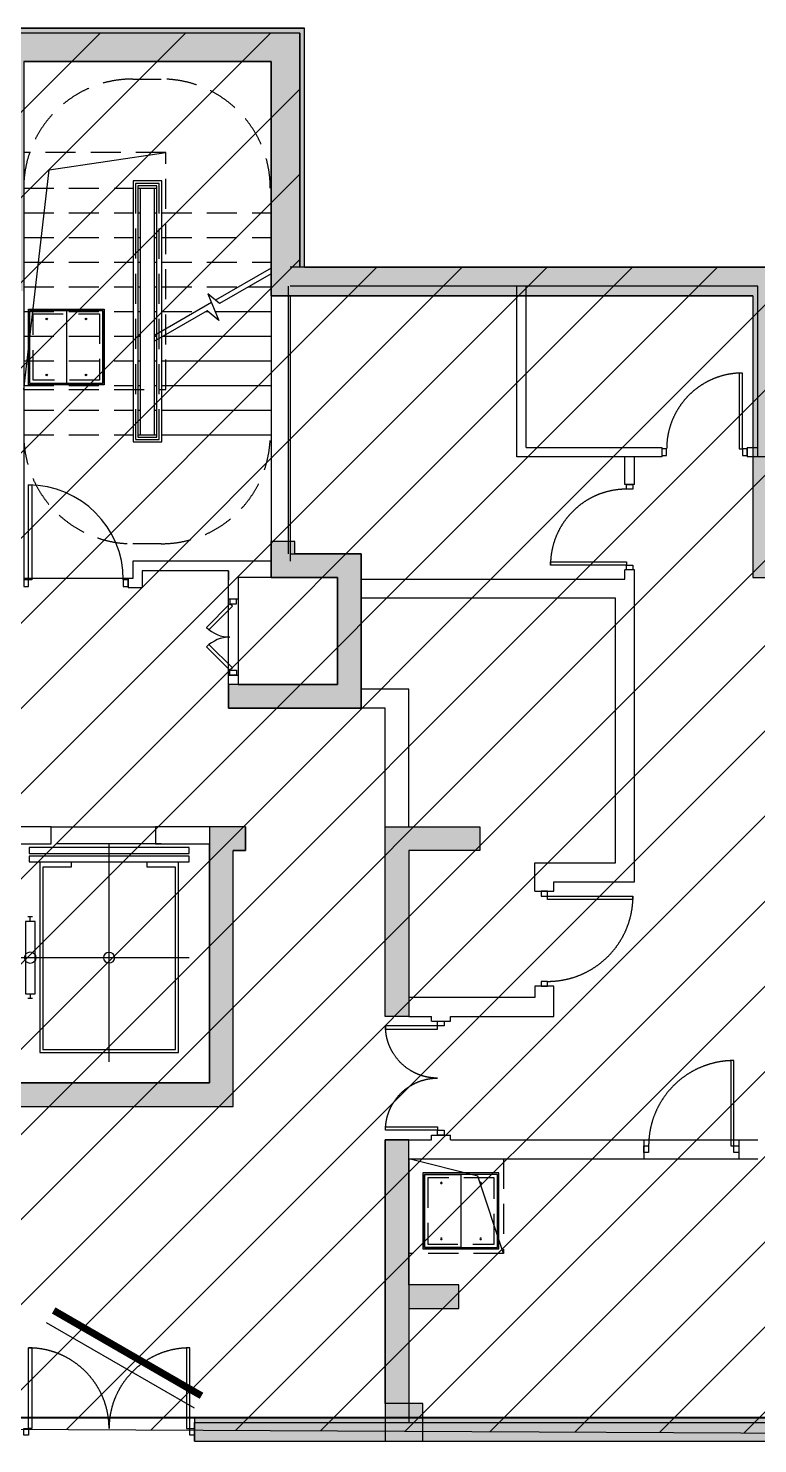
# Model space of a CAD drawing. Header units: millimetres. Extents: x 693907 to 1906102, y -24098 to 332602.
# Drawn here: x 893315 to 901007, y 202985 to 217910 of the extents above; entities that cross this region are included whole.
import ezdxf
from ezdxf.xclip import XClip

# ---------------------------------------------------------------- set-up
doc = ezdxf.new("R2010")
doc.units = ezdxf.units.MM
doc.header["$LTSCALE"] = 100
doc.header["$XCLIPFRAME"] = 0
for name, pattern in [('X2-B1F$0$HIDDEN2', [4.7625, 3.175, -1.5875]), ('XG-130-CORE-B1F(left-6500)$0$HIDDEN2', [4.7625, 3.175, -1.5875]), ('XG-130-CORE-B1F(left-6500)$0$XG-14CORE-SF$0$X1-CORE-SF$0$HIDDEN2', [4.7625, 3.175, -1.5875])]:
    doc.linetypes.add(name, pattern=pattern)
for name, color, linetype in [('-ACO-TTLB', 153, 'Continuous'), ('2#-HW-B1F$0$S-HATCH-X', 251, 'Continuous'), ('2#-W-B1F$0$S-COLUMN-S', 2, 'Continuous'), ('2#-W-B1F$0$S-WALL-S', 4, 'Continuous'), ('A-HATCH', 251, 'Continuous'), ('A6-DK-renfang-B1F$0$-ACO-LINE', 137, 'Continuous'), ('A6-DK-renfang-B1F$0$PUB_HATCH', 8, 'Continuous'), ('A6-DK-renfang-B1F$0$WALL', 9, 'Continuous'), ('X2-B1F$0$A-CONC', 30, 'Continuous'), ('X2-B1F$0$A-DRAIN', 152, 'Continuous'), ('X2-B1F$0$A-HOLE-FLOR', 242, 'Continuous'), ('X2-B1F$0$A-LOWER', 131, 'X2-B1F$0$HIDDEN2'), ('X2-B1F$0$A-WALL', 2, 'Continuous'), ('X2-B1F$0$X23-BF$0$A-HATCH', 251, 'Continuous'), ('X2-B1F$0$xref(dwg引用图层)', 7, 'Continuous'), ('XA6-130-S-B1F$0$A-DOOR', 190, 'Continuous'), ('XA6-130-S-B1F$0$A-STAIR', 142, 'Continuous'), ('XA6-130-S-B1F$0$A-WALL', 2, 'Continuous'), ('XG-130-CORE-B1F(left-6500)$0$A-DOOR', 190, 'Continuous'), ('XG-130-CORE-B1F(left-6500)$0$A-DRAIN', 152, 'Continuous'), ('XG-130-CORE-B1F(left-6500)$0$A-EVTR', 193, 'Continuous'), ('XG-130-CORE-B1F(left-6500)$0$A-HOLE-FLOR', 242, 'Continuous'), ('XG-130-CORE-B1F(left-6500)$0$A-LOWER', 131, 'XG-130-CORE-B1F(left-6500)$0$HIDDEN2'), ('XG-130-CORE-B1F(left-6500)$0$A-STAIR', 142, 'Continuous'), ('XG-130-CORE-B1F(left-6500)$0$A-WALL', 2, 'Continuous'), ('XG-130-CORE-B1F(left-6500)$0$X23-BF$0$A-HATCH', 251, 'Continuous'), ('XG-130-CORE-B1F(left-6500)$0$XG-14CORE-SF$0$A-STAIR', 142, 'Continuous'), ('XG-130-CORE-B1F(left-6500)$0$XG-14CORE-SF$0$X1-CORE-SF$0$A-INDEX', 134, 'Continuous'), ('XG-130-CORE-B1F(left-6500)$0$XG-14CORE-SF$0$X1-CORE-SF$0$A-RAIL', 55, 'Continuous'), ('XG-130-CORE-B1F(left-6500)$0$XG-14CORE-SF$0$X1-CORE-SF$0$A-STAIR', 142, 'Continuous'), ('xref(dwg引用图层)', 7, 'Continuous')]:
    doc.layers.add(name, color=color, linetype=linetype)
doc.layers.add('2#-HW-B1F$0$S-EDIT', color=241, linetype='Continuous', plot=False)
doc.layers.add('XG-130-CORE-B1F(left-6500)$0$XG-14CORE-SF$0$X1-CORE-SF$0$-ACO-PLTW', color=220, linetype='XG-130-CORE-B1F(left-6500)$0$XG-14CORE-SF$0$X1-CORE-SF$0$HIDDEN2', plot=False)

# ---------------------------------------------------------------- blocks, each defined once
blk = doc.blocks.new('*U101')
for points in [[(-85, 835), (-85, 35), (-50, 35), (-50, 835)], [(-900, -35), (-850, -35), (-850, 35), (-900, 35)], [(-50, -35), (0, -35), (0, 35), (-50, 35)]]:
    blk.add_lwpolyline(points, close=True)
blk.add_arc((-50, 35), 800, 90, 180)
blk = doc.blocks.new('*U98')
for points in [[(-815, 835), (-815, 35), (-850, 35), (-850, 835)], [(-850, -35), (-900, -35), (-900, 35), (-850, 35)], [(0, -35), (-50, -35), (-50, 35), (0, 35)]]:
    blk.add_lwpolyline(points, close=True)
blk.add_arc((-850, 35), 800, 0, 90)
blk = doc.blocks.new('*U104')
at = {"linetype": 'ByBlock', "lineweight": -2}
for points in [[(85, 885), (85, 35), (50, 35), (50, 885)], [(1715, 885), (1715, 35), (1750, 35), (1750, 885)], [(0, 35), (50, 35), (50, -35), (0, -35)], [(1750, 35), (1800, 35), (1800, -35), (1750, -35)]]:
    blk.add_lwpolyline(points, close=True, dxfattribs=at)
for centre, start, end in [((50, 35), 0, 90), ((1750, 35), 90, 180)]:
    blk.add_arc(centre, 850, start, end, dxfattribs=at)
blk = doc.blocks.new('*U95')
at = {"linetype": 'ByBlock', "lineweight": -2}
for points in [[(0, -35), (50, -35), (50, 35), (0, 35)], [(1150, -35), (1200, -35), (1200, 35), (1150, 35)], [(85, -585), (85, -35), (50, -35), (50, -585)], [(1115, -585), (1115, -35), (1150, -35), (1150, -585)]]:
    blk.add_lwpolyline(points, close=True, dxfattribs=at)
for centre, start, end in [((50, -35), 270, 0), ((1150, -35), 180, 270)]:
    blk.add_arc(centre, 550, start, end, dxfattribs=at)
blk = doc.blocks.new('*U96')
at = {"color": 0, "linetype": 'ByBlock', "lineweight": -2}
for points in [[(50, -35), (0, -35), (0, 35), (50, 35)], [(1000, -35), (950, -35), (950, 35), (1000, 35)], [(85, -935), (85, -35), (50, -35), (50, -935)]]:
    blk.add_lwpolyline(points, close=True, dxfattribs=at)
blk.add_arc((50, -35), 900, 270, 0, dxfattribs=at)
blk = doc.blocks.new('*U99')
at = {"color": 0, "linetype": 'ByBlock', "lineweight": -2}
for points in [[(85, 935), (85, 35), (50, 35), (50, 935)], [(50, 35), (0, 35), (0, -35), (50, -35)], [(1000, 35), (950, 35), (950, -35), (1000, -35)]]:
    blk.add_lwpolyline(points, close=True, dxfattribs=at)
blk.add_arc((50, 35), 900, 360, 90, dxfattribs=at)
blk = doc.blocks.new('XA6-130-S-B1F')
at = {"layer": 'XA6-130-S-B1F$0$A-STAIR'}
for points in [[(16290, 3090), (17290, 3090)], [(16290, 2890), (17290, 2890)]]:
    blk.add_lwpolyline(points, dxfattribs=at)
at = {"layer": 'XA6-130-S-B1F$0$A-WALL'}
for points in [[(30020, 12290), (24840, 12290), (24840, 10490), (21980, 10490), (21980, 7300), (20600, 7300), (20600, 10490), (17740, 10490), (17740, 12290), (12560, 12290)], [(12540, 12090), (12540, 9270)], [(30020, 12090), (25090, 12090), (25090, 10290), (22180, 10290), (22180, 7100), (20400, 7100), (20400, 10290), (17490, 10290), (17490, 12090), (12560, 12090)], [(14950, 10290), (14950, 12090)], [(15050, 10390), (15050, 12090)], [(15050, 10390), (16480, 10390)], [(16480, 10390), (16480, 10290)], [(17380, 10390), (17490, 10390)], [(17380, 10390), (17380, 10290)], [(16480, 10290), (14950, 10290)], [(16090, 10000), (16090, 10290)], [(16190, 10000), (16190, 10290)], [(17490, 10290), (17380, 10290)], [(16190, 10000), (16090, 10000)], [(12560, 9270), (13310, 9270)], [(13310, 9000), (13310, 9270)], [(13310, 9000), (16090, 9000)], [(15140, 5710), (15340, 5710), (15340, 5810), (16190, 5810), (16190, 9000)], [(16090, 9000), (16090, 9100)], [(16190, 9100), (16090, 9100)], [(16190, 9000), (16190, 9100)], [(13810, 6390), (13810, 7840), (13310, 7840), (13310, 8800)], [(15140, 5710), (15140, 6010), (15990, 6010), (15990, 8800), (13310, 8800)], [(13560, 6390), (13560, 7640), (13310, 7640)], [(12090, 6390), (11710, 6390)], [(12090, 6390), (12090, 6140)], [(9590, 6210), (9590, 3690), (11710, 3690), (11710, 6210)], [(12090, 6140), (11960, 6140)], [(14250, 4390), (15340, 4390), (15340, 4710), (15140, 4710), (15140, 4590), (13810, 4590)], [(13810, 4390), (14050, 4390)], [(14050, 4340), (14050, 4390)], [(14050, 4340), (14250, 4340)], [(14250, 4340), (14250, 4390)], [(14050, 3140), (14250, 3140)], [(14050, 3090), (14050, 3140)], [(14050, 3140), (14250, 3140)], [(14250, 3090), (14250, 3140)], [(13560, 3090), (14050, 3090)], [(13560, 3090), (13560, 1510)], [(14250, 3090), (16290, 3090)], [(16290, 3090), (16290, 2890)], [(17290, 3090), (17490, 3090)], [(17290, 3090), (17290, 2890)], [(13810, 2890), (16290, 2890)], [(13810, 2890), (13810, 1510)], [(17290, 2890), (17490, 2890)], [(11550, 110), (13560, 110), (13560, 1510), (29020, 1510), (29020, 110), (31030, 110)], [(11550, -90), (13760, -90), (13760, 1310), (28820, 1310), (28820, -90), (31030, -90)], [(11550, -90), (11550, 110)]]:
    blk.add_lwpolyline(points, dxfattribs=at)
at = {"layer": 'XA6-130-S-B1F$0$A-DOOR'}
for name, p in [('*U101', (17380, 10340)), ('*U104', (9750, 10))]:
    blk.add_blockref(name, p, dxfattribs=at)
for name, p, rotation in [('*U98', (16140, 10000), 90), ('*U99', (15240, 5710), 270), ('*U96', (17290, 2990), 180)]:
    blk.add_blockref(name, p, dxfattribs=dict(at, rotation=rotation))
at = {"layer": 'XA6-130-S-B1F$0$A-DOOR', "xscale": -1, "rotation": 270}
blk.add_blockref('*U95', (14150, 3140), dxfattribs=at)
blk = doc.blocks.new('*U88')
at = {"layer": 'X2-B1F$0$A-DRAIN'}
blk.add_lwpolyline([(50, 50), (50, 850), (850, 850), (850, 50)], close=True, dxfattribs=at)
at = {"layer": 'X2-B1F$0$A-HOLE-FLOR'}
blk.add_lwpolyline([(0, 0), (270, 817), (1000, 1000)], dxfattribs=at)
for points in [[(65, 835), (450, 835), (450, 65), (65, 65)], [(835, 835), (450, 835), (450, 65), (835, 65)]]:
    blk.add_lwpolyline(points, close=True, dxfattribs=at)
at = {"layer": 'X2-B1F$0$A-LOWER'}
for points in [[(0, 1000), (0, 0), (1000, 0), (1000, 1000), (0, 1000)], [(100, 100), (100, 800), (800, 800), (800, 100), (100, 100)]]:
    blk.add_lwpolyline(points, dxfattribs=at)
at = {"layer": 'X2-B1F$0$X23-BF$0$A-HATCH'}
blk.add_lwpolyline([(65, 65), (65, 835), (835, 835), (835, 65)], close=True, dxfattribs=at)
for centre in [(242, 745), (657, 745), (242, 155), (657, 155)]:
    blk.add_circle(centre, 8, dxfattribs=at)
blk = doc.blocks.new('*U121')
for points in [[(-1100, -35), (-1050, -35), (-1050, 35), (-1100, 35)], [(-50, -35), (0, -35), (0, 35), (-50, 35)], [(-85, -1035), (-85, -35), (-50, -35), (-50, -1035)]]:
    blk.add_lwpolyline(points, close=True)
blk.add_arc((-50, -35), 1000, 180, 270)
blk = doc.blocks.new('XG-130-CORE-B1F(left-6500)$0$DT-YL')
for p, q in [((13512, 6200), (12412, 6200)), ((12962, 3900), (12962, 6200)), ((12562, 6010), (12562, 5955)), ((13362, 5955), (13362, 6010)), ((12562, 5955), (12262, 5955)), ((13662, 5955), (13362, 5955)), ((12156, 5430), (12106, 5430)), ((12131, 5380), (12131, 5430)), ((13806, 5000), (12031, 5000)), ((12156, 4570), (12106, 4570)), ((12131, 4620), (12131, 4570))]:
    blk.add_line(p, q)
for points in [[(13806, 6100), (13806, 6160), (12118, 6160), (12118, 6100)], [(13806, 6010), (13806, 6070), (12118, 6070), (12118, 6010)], [(12081, 5380), (12081, 4620), (12181, 4620), (12181, 5380)]]:
    blk.add_lwpolyline(points, close=True)
for points in [[(12231, 6010), (12231, 4000), (13693, 4000), (13693, 6010)], [(12262, 5955), (12262, 4030), (13662, 4030), (13662, 5955)]]:
    blk.add_lwpolyline(points)
blk.add_circle((12131, 5000), 60)
at = {"extrusion": (0, 0, -1)}
blk.add_ellipse((12962, 5000), major_axis=(60.1, 0), ratio=0.918919, start_param=4.712389, end_param=10.995574, dxfattribs=at)
blk = doc.blocks.new('*U122')
at = {"layer": 'XG-130-CORE-B1F(left-6500)$0$A-DRAIN'}
blk.add_lwpolyline([(50, 50), (50, 850), (850, 850), (850, 50)], close=True, dxfattribs=at)
at = {"layer": 'XG-130-CORE-B1F(left-6500)$0$A-HOLE-FLOR'}
blk.add_lwpolyline([(0, 0), (270, 2317), (1500, 2500)], dxfattribs=at)
for points in [[(65, 835), (450, 835), (450, 65), (65, 65)], [(835, 835), (450, 835), (450, 65), (835, 65)]]:
    blk.add_lwpolyline(points, close=True, dxfattribs=at)
at = {"layer": 'XG-130-CORE-B1F(left-6500)$0$A-LOWER'}
for points in [[(0, 2500), (0, 0), (1500, 0), (1500, 2500), (0, 2500)], [(100, 100), (100, 800), (800, 800), (800, 100), (100, 100)]]:
    blk.add_lwpolyline(points, dxfattribs=at)
at = {"layer": 'XG-130-CORE-B1F(left-6500)$0$X23-BF$0$A-HATCH'}
blk.add_lwpolyline([(65, 65), (65, 835), (835, 835), (835, 65)], close=True, dxfattribs=at)
for centre in [(242, 745), (657, 745), (242, 155), (657, 155)]:
    blk.add_circle(centre, 8, dxfattribs=at)
blk = doc.blocks.new('*U123')
at = {"linetype": 'ByBlock', "lineweight": -2}
for points in [[(322, 258), (75, 10), (50, 35), (297, 282)], [(478, 258), (725, 10), (750, 35), (503, 282)], [(0, 35), (50, 35), (50, -35), (0, -35)], [(800, 35), (750, 35), (750, -35), (800, -35)]]:
    blk.add_lwpolyline(points, close=True, dxfattribs=at)
for centre, start, end in [((50, 35), 0, 45), ((750, 35), 135, 180)]:
    blk.add_arc(centre, 350, start, end, dxfattribs=at)
blk = doc.blocks.new('XG-130-CORE-B1F(left-6500)')
at = {"layer": 'XG-130-CORE-B1F(left-6500)$0$A-STAIR'}
for points in [[(10850, 9010), (9750, 9010)], [(10040, 6390), (11140, 6390)]]:
    blk.add_lwpolyline(points, dxfattribs=at)
at = {"layer": 'XG-130-CORE-B1F(left-6500)$0$A-WALL'}
for p, q in [((12660, 14760), (12660, 12290)), ((12360, 14460), (12360, 9190)), ((12560, 11990), (12560, 9190)), ((10900, 9190), (10900, 9010)), ((10850, 9010), (10850, 8910)), ((11000, 9090), (11000, 8910)), ((11910, 9090), (11910, 8990))]:
    blk.add_line(p, q, dxfattribs=at)
for points in [[(12660, 14760), (9500, 14760), (9500, 12290), (8690, 12290), (8690, 9270), (7990, 9270), (7990, 7640), (9390, 7640), (9390, 7890)], [(12360, 14460), (9750, 14460), (9750, 8990)], [(12610, 9270), (13310, 9270), (13310, 7640), (11910, 7640), (11910, 7990), (12010, 7990), (12010, 7890), (13060, 7890), (13060, 9020), (12010, 9020), (12010, 8790), (11910, 8790), (11910, 9090), (11000, 9090)], [(12360, 9190), (10900, 9190)], [(10900, 9010), (10850, 9010)], [(11000, 8910), (10850, 8910)], [(11710, 6390), (11140, 6390), (11140, 6210), (11710, 6210), (11710, 3690), (9590, 3690), (9590, 6210), (10040, 6210), (10040, 6390), (9590, 6390)]]:
    blk.add_lwpolyline(points, dxfattribs=at)
at = {"layer": 'XG-130-CORE-B1F(left-6500)$0$XG-14CORE-SF$0$A-STAIR'}
for p, q in [((11910, 7990), (11910, 8790)), ((12010, 8790), (12010, 7990))]:
    blk.add_line(p, q, dxfattribs=at)
at = {"layer": 'XG-130-CORE-B1F(left-6500)$0$XG-14CORE-SF$0$X1-CORE-SF$0$-ACO-PLTW'}
blk.add_line((11180, 13175), (10930, 13175), dxfattribs=at)
blk.add_lwpolyline([(10930, 13175), (10930, 10475), (11180, 10475), (11180, 13175)], dxfattribs=at)
at = {"layer": 'XG-130-CORE-B1F(left-6500)$0$XG-14CORE-SF$0$X1-CORE-SF$0$A-INDEX'}
for points in [[(12360, 12280), (11774, 11942)], [(12360, 12222), (11815, 11908), (11692, 12010), (11808, 11730), (11685, 11832), (11130, 11512)], [(11731, 11917), (11130, 11570)]]:
    blk.add_lwpolyline(points, dxfattribs=at)
at = {"layer": 'XG-130-CORE-B1F(left-6500)$0$XG-14CORE-SF$0$X1-CORE-SF$0$A-RAIL'}
for points in [[(10905, 10450), (11205, 10450), (11205, 13200), (10905, 13200)], [(10955, 10500), (11155, 10500), (11155, 13150), (10955, 13150)]]:
    blk.add_lwpolyline(points, close=True, dxfattribs=at)
at = {"layer": 'XG-130-CORE-B1F(left-6500)$0$XG-14CORE-SF$0$X1-CORE-SF$0$A-STAIR', "linetype": 'XG-130-CORE-B1F(left-6500)$0$XG-14CORE-SF$0$X1-CORE-SF$0$HIDDEN2'}
for p, q in [((9750, 13125), (10905, 13125)), ((9750, 12865), (10905, 12865)), ((11205, 12865), (12360, 12865)), ((9750, 12605), (10905, 12605)), ((11205, 12605), (12360, 12605)), ((9750, 12345), (10905, 12345)), ((11205, 12345), (12360, 12345)), ((9750, 12085), (10905, 12085)), ((11130, 12085), (11155, 12085)), ((11205, 12085), (12022, 12085)), ((9750, 11825), (10905, 11825)), ((11205, 11825), (11572, 11825)), ((9750, 11565), (10905, 11565)), ((9750, 11305), (10905, 11305)), ((9750, 11045), (10905, 11045)), ((9750, 10785), (10905, 10785)), ((9750, 10525), (10905, 10525))]:
    blk.add_line(p, q, dxfattribs=at)
at = {"layer": 'XG-130-CORE-B1F(left-6500)$0$XG-14CORE-SF$0$X1-CORE-SF$0$A-STAIR'}
for p, q in [((10955, 13125), (11155, 13125)), ((10980, 10525), (10980, 13125)), ((11130, 10525), (11130, 13125)), ((10955, 12865), (10980, 12865)), ((11130, 12865), (11155, 12865)), ((10955, 12605), (10980, 12605)), ((11130, 12605), (11155, 12605)), ((10955, 12345), (10980, 12345)), ((11130, 12345), (11155, 12345)), ((10955, 12085), (10980, 12085)), ((12122, 12085), (12360, 12085)), ((10955, 11825), (10980, 11825)), ((11130, 11825), (11155, 11825)), ((11672, 11825), (11694, 11825)), ((11769, 11825), (12360, 11825)), ((10955, 11565), (10980, 11565)), ((11130, 11565), (11155, 11565)), ((11205, 11565), (12360, 11565)), ((10955, 11305), (10980, 11305)), ((11130, 11305), (11155, 11305)), ((11205, 11305), (12360, 11305)), ((10955, 11045), (10980, 11045)), ((11130, 11045), (11155, 11045)), ((11205, 11045), (12360, 11045)), ((10955, 10785), (10980, 10785)), ((11130, 10785), (11155, 10785)), ((11205, 10785), (12360, 10785)), ((10955, 10525), (11155, 10525)), ((11205, 10525), (12360, 10525))]:
    blk.add_line(p, q, dxfattribs=at)
at = {"layer": 'XG-130-CORE-B1F(left-6500)$0$XG-14CORE-SF$0$X1-CORE-SF$0$A-STAIR', "linetype": 'XG-130-CORE-B1F(left-6500)$0$XG-14CORE-SF$0$X1-CORE-SF$0$HIDDEN2'}
for points in [[(10900, 14275), (11200, 14275)], [(11200, 9375), (10900, 9375)]]:
    blk.add_lwpolyline(points, dxfattribs=at)
for centre, start, end in [((10900, 13125), 90, 180), ((11200, 13125), 0, 90), ((10900, 10525), 180, 270), ((11200, 10525), 270, 0)]:
    blk.add_arc(centre, 1150, start, end, dxfattribs=at)
at = {"layer": 'XG-130-CORE-B1F(left-6500)$0$A-DOOR'}
for name, p, rotation in [('*U121', (9750, 8960), 180), ('*U123', (11960, 7990), 90)]:
    blk.add_blockref(name, p, dxfattribs=dict(at, rotation=rotation))
at = {"layer": 'XG-130-CORE-B1F(left-6500)$0$A-EVTR'}
blk.add_blockref('XG-130-CORE-B1F(left-6500)$0$DT-YL', (-2312, 10), dxfattribs=at)
at = {"layer": 'XG-130-CORE-B1F(left-6500)$0$A-LOWER'}
blk.add_blockref('*U122', (9750, 11000), dxfattribs=at)
blk = doc.blocks.new('X2-B1F')
at = {"layer": 'X2-B1F$0$A-CONC'}
for points in [[(13463, 110), (29185, 110)], [(13463, -90), (29185, -90)]]:
    blk.add_lwpolyline(points, dxfattribs=at)
at = {"layer": 'X2-B1F$0$A-WALL'}
for points in [[(13560, 1946), (13560, 100)], [(13810, 1946), (13810, 100)]]:
    blk.add_lwpolyline(points, dxfattribs=at)
ref = blk.add_blockref('XA6-130-S-B1F', (0, 0))
XClip(ref).set_block_clipping_path([(34177.2366480567, 14900), (34177.2366480567, 12290.0000168589), (36830.0000062795, 12290.0000168589), (36830.0000062795, 14900), (43580, 14900), (43580, -1000), (29080.0000112215, -996.3937731325), (29080.0000112215, 1845.1057313228), (13499.9999999989, 1845.1057313228), (13499.9999999989, -1000), (9347.7041610785, -1000), (9347.7041610785, 6200), (8039.9999918501, 6199.9999997984), (8040, 9210), (8740.0000232499, 9210), (8740, 12310), (9550, 12310), (9550, 14900)])
at = {"layer": 'X2-B1F$0$A-LOWER', "xscale": -1}
blk.add_blockref('*U88', (14810, 1890), dxfattribs=at)
at = {"layer": 'X2-B1F$0$xref(dwg引用图层)'}
blk.add_blockref('XG-130-CORE-B1F(left-6500)', (0, 0), dxfattribs=at)
blk = doc.blocks.new('2#-HW-B1F')
at = {"layer": '2#-HW-B1F$0$S-HATCH-X'}
for points in [[(22280, 9020), (22580, 9020), (22580, 9270), (22280, 9270), (22280, 10190), (24840, 10190), (24840, 9020), (25140, 9020), (25140, 11990), (30220, 11990), (30220, 14460), (32830, 14460), (32830, 11990), (33640, 11990), (33640, 11810), (33890, 11810), (33890, 12290), (33180, 12290), (33180, 13190), (36880, 13190), (36880, 11990), (38720, 11990), (38720, 9020), (39020, 9020), (39020, 10190), (41580, 10190), (41580, 9270), (41280, 9270), (41280, 9020), (41580, 9020), (41580, 7290), (40380, 7290), (40380, 6990), (42380, 6990), (42380, 5390), (42680, 5390), (42680, 5990), (43280, 5990), (43280, 3190), (42680, 3190), (42680, 3310), (42380, 3310), (42380, 1610), (39020, 1610), (39020, 3400), (38770, 3400), (38770, 1610), (35090, 1610), (35090, 3090), (34840, 3090), (34840, 310), (35140, 310), (35140, 1310), (42680, 1310), (42680, 2840), (43630, 2840), (43630, 6340), (42680, 6340), (42680, 7290), (41880, 7290), (41880, 10490), (39020, 10490), (39020, 12290), (37230, 12290), (37230, 13540), (33180, 13540), (33180, 14810), (29870, 14810), (29870, 12290), (24840, 12290), (24840, 10490), (21980, 10490), (21980, 7300), (20600, 7300), (20600, 10490), (17740, 10490), (17740, 12290), (12710, 12290), (12710, 14810), (9500, 14810), (9500, 14460), (700, 14460), (700, 12440), (-150, 12440), (-150, 7340), (-1063, 7340), (-1063, 7040), (200, 7040), (200, 12090), (1000, 12090), (1000, 14160), (9500, 14160), (9500, 12290), (8690, 12290), (8690, 11810), (8940, 11810), (8940, 12040), (9750, 12040), (9750, 14460), (12360, 14460), (12360, 11990), (17440, 11990), (17440, 9020), (17740, 9020), (17740, 10190), (20300, 10190), (20300, 9270), (20000, 9270), (20000, 9020), (20300, 9020), (20300, 7000), (22280, 7000)], [(13310, 9270), (12610, 9270), (12610, 9400), (12360, 9400), (12360, 9020), (13060, 9020), (13060, 7890), (11910, 7890), (11910, 7710), (11910, 7640), (13310, 7640)], [(9590, 6390), (9210, 6390), (9210, 6140), (9340, 6140), (9340, 3440), (11960, 3440), (11960, 6140), (12090, 6140), (12090, 6390), (11710, 6390), (11710, 3690), (9590, 3690)], [(13810, 6140), (14560, 6140), (14560, 6390), (13560, 6390), (13560, 4390), (13810, 4390)], [(13810, 1310), (14340, 1310), (14340, 1560), (13810, 1560), (13810, 3090), (13560, 3090), (13560, 1310), (13560, 310), (13810, 310)], [(13960, 310), (13560, 310), (13560, -90), (13960, -90)]]:
    blk.add_hatch(color=256, dxfattribs=at).paths.add_polyline_path(points)
at = {"layer": '2#-HW-B1F$0$S-EDIT'}
for p, q in [((9500, 14810), (12710, 14810)), ((12710, 12290), (12710, 14810)), ((12360, 14460), (9750, 14460)), ((12360, 11990), (12360, 14460)), ((12710, 12290), (17740, 12290)), ((17440, 11990), (12360, 11990)), ((17440, 11990), (17440, 9020)), ((12610, 9400), (12360, 9400)), ((12360, 9020), (12360, 9400)), ((12610, 9270), (12610, 9400)), ((13310, 9270), (12610, 9270)), ((13310, 7640), (13310, 9270)), ((12360, 9020), (13060, 9020)), ((13060, 9020), (13060, 7890)), ((17440, 9020), (17740, 9020)), ((13060, 7890), (11910, 7890)), ((11910, 7640), (11910, 7890)), ((11910, 7640), (13310, 7640)), ((12090, 6390), (11710, 6390)), ((11710, 6390), (11710, 3690)), ((12090, 6140), (12090, 6390)), ((13560, 6390), (14560, 6390)), ((13560, 4390), (13560, 6390)), ((14560, 6390), (14560, 6140)), ((11960, 3440), (11960, 6140)), ((11960, 6140), (12090, 6140)), ((13810, 6140), (13810, 4390)), ((14560, 6140), (13810, 6140)), ((13810, 4390), (13560, 4390)), ((11710, 3690), (9590, 3690)), ((9340, 3440), (11960, 3440)), ((13810, 3090), (13560, 3090)), ((13560, 310), (13560, 3090)), ((13810, 1560), (13810, 3090)), ((14340, 1560), (13810, 1560)), ((14340, 1310), (14340, 1560)), ((13810, 1310), (14340, 1310)), ((13810, 1310), (13810, 310))]:
    blk.add_line(p, q, dxfattribs=at)
blk.add_lwpolyline([(13960, 310), (13560, 310), (13560, -90), (13960, -90)], close=True, dxfattribs=at)
blk = doc.blocks.new('2#-W-B1F')
at = {"layer": '2#-W-B1F$0$S-COLUMN-S'}
blk.add_lwpolyline([(13960, 310), (13560, 310), (13560, -90), (13960, -90)], close=True, dxfattribs=at)
at = {"layer": '2#-W-B1F$0$S-WALL-S', "color": 0, "linetype": 'ByBlock', "lineweight": -2}
for p, q in [((12710, 14810), (9500, 14810)), ((12710, 12290), (12710, 14810)), ((9750, 14460), (12360, 14460)), ((9750, 14460), (12360, 14460)), ((9750, 14460), (12360, 14460)), ((12360, 14460), (12360, 12040)), ((12360, 14460), (12360, 13990)), ((12360, 13990), (12360, 12040)), ((17740, 12290), (12710, 12290)), ((17740, 12290), (16960, 12290)), ((12360, 12040), (12360, 11990)), ((12360, 11990), (17440, 11990)), ((17440, 11990), (17440, 9020)), ((12610, 9400), (12360, 9400)), ((12360, 9400), (12360, 9020)), ((12610, 9270), (12610, 9400)), ((13310, 9270), (12610, 9270)), ((13310, 7640), (13310, 9270)), ((12360, 9020), (13060, 9020)), ((13060, 9020), (13060, 7890)), ((17440, 9020), (17740, 9020)), ((13060, 7890), (11910, 7890)), ((11910, 7890), (11910, 7710)), ((11910, 7710), (11910, 7710)), ((11910, 7710), (11910, 7640)), ((11910, 7640), (13310, 7640)), ((12090, 6390), (11710, 6390)), ((11710, 6390), (11710, 3690)), ((12090, 6140), (12090, 6390)), ((13560, 6390), (14560, 6390)), ((13560, 4390), (13560, 6390)), ((14560, 6390), (14560, 6140)), ((11960, 3440), (11960, 6140)), ((11960, 6140), (12090, 6140)), ((14560, 6140), (13810, 6140)), ((13810, 6140), (13810, 4390)), ((13810, 4390), (13560, 4390)), ((11710, 3690), (9590, 3690)), ((9340, 3440), (11960, 3440)), ((13810, 3090), (13560, 3090)), ((13560, 3090), (13560, 1310)), ((13810, 1560), (13810, 3090)), ((14340, 1560), (13810, 1560)), ((14340, 1310), (14340, 1560)), ((13560, 1310), (13560, 310)), ((13810, 1310), (14340, 1310)), ((13810, 1310), (13810, 310))]:
    blk.add_line(p, q, dxfattribs=at)
blk = doc.blocks.new('BF1')
at = {"layer": 'xref(dwg引用图层)'}
for name in ['2#-HW-B1F', '2#-W-B1F']:
    blk.add_blockref(name, (141300, 203100), dxfattribs=at)
blk = doc.blocks.new('A6-DK-renfang-B1F')
at = {"layer": 'A6-DK-renfang-B1F$0$PUB_HATCH'}
blk.add_hatch(color=256, dxfattribs=at).paths.add_polyline_path([(170218, 203260), (152850, 203260), (152850, 203010), (170218, 203010)])
at = {"color": 0, "extrusion": (0, 0, -1)}
blk.add_line((152850, 203360), (151291, 204260), dxfattribs=at)
at = {"color": 0, "extrusion": (0, 0, -1), "const_width": 75}
blk.add_lwpolyline([(-152925, 203490), (-151366, 204390)], dxfattribs=at)
at = {"layer": 'A6-DK-renfang-B1F$0$-ACO-LINE', "color": 3, "const_width": 20}
blk.add_lwpolyline([(122450, 203150), (135050, 203150), (135050, 205150), (137000, 205150), (137000, 203150), (141200, 203150), (141200, 210390), (142000, 210390), (142000, 212370), (145160, 212370), (145160, 212140), (146810, 212140), (146810, 206160), (149040, 206160), (149040, 203260), (175100, 203253), (175100, 181610)], dxfattribs=at)
at = {"layer": 'A6-DK-renfang-B1F$0$WALL', "color": 3}
for p, q in [((170218, 203260), (152850, 203260)), ((152850, 203260), (152850, 203010)), ((152850, 203010), (170218, 203010))]:
    blk.add_line(p, q, dxfattribs=at)
blk = doc.blocks.new('dttc')
at = {"layer": 'A-HATCH'}
h = blk.add_hatch(dxfattribs=at)
h.set_pattern_fill('ANSI31', color=256, scale=200)
h.paths.add_polyline_path([(146560, 203160), (176330, 203010), (176330, 204410), (183980, 204410), (183980, 205990), (184880, 205990), (184880, 209390), (183980, 209390), (183980, 210390), (183180, 210390), (183180, 213590), (180320, 213590), (180320, 215390), (178330, 215390), (178330, 216490), (174430, 216490), (174430, 217860), (171220, 217860), (171220, 215390), (166140, 215390), (166140, 213590), (163280, 213590), (163280, 210400), (161900, 210400), (161900, 213590), (159040, 213600), (159040, 215390), (153960, 215390), (153960, 217860), (150750, 217860), (150750, 217560), (142000, 217560), (142000, 213600), (141200, 213600), (141200, 210390), (146560, 210390)])
for points in [[(146560, 203160), (176330, 203010)], [(174430, 217860), (171220, 217860), (171220, 215390), (166140, 215390), (166140, 213590), (163280, 213590), (163280, 210400), (161900, 210400), (161900, 213590), (159040, 213600), (159040, 215390), (153960, 215390), (153960, 217860), (150750, 217860)]]:
    blk.add_lwpolyline(points, dxfattribs=at)

msp = doc.modelspace()

# ---------------------------------------------------------------- block references
at = {"layer": '-ACO-TTLB'}
for name in ['BF1', 'dttc']:
    msp.add_blockref(name, (742216.9, 0), dxfattribs=at)
at = {"layer": 'xref(dwg引用图层)'}
for name, p in [('A6-DK-renfang-B1F', (742216.9, 0)), ('X2-B1F', (883516.9, 203100))]:
    msp.add_blockref(name, p, dxfattribs=at)

doc.saveas('drawing.dxf')
